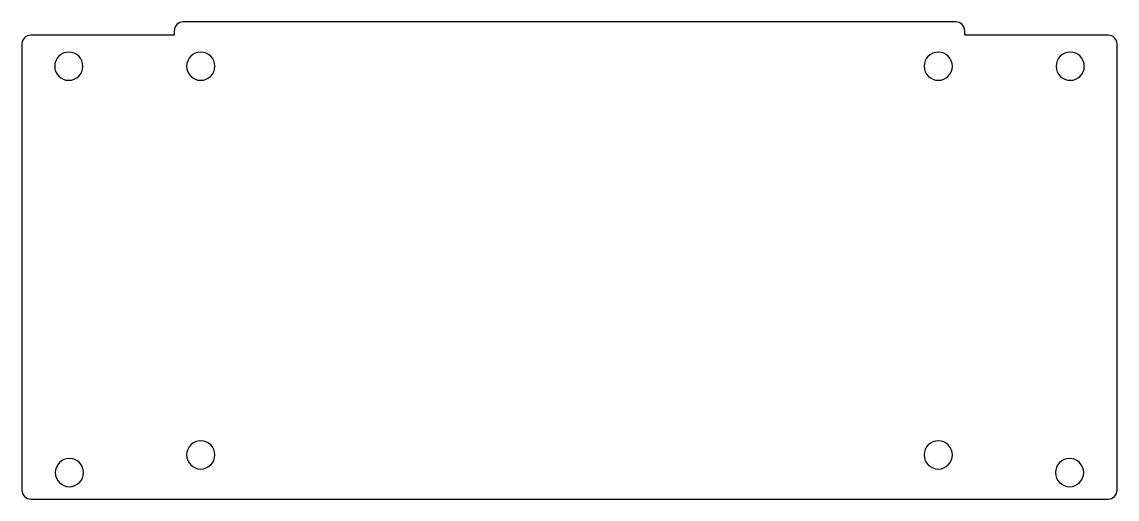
# Model space of a CAD drawing. Header units: millimetres. Extents: x -1 to 123, y 0 to 54.
import ezdxf

# ---------------------------------------------------------------- set-up
doc = ezdxf.new("R2010")
doc.units = ezdxf.units.MM

msp = doc.modelspace()

# ---------------------------------------------------------------- linework, layer by layer
at = {"layer": 'INTERIOR_PROFILES', "extrusion": (0, 0, -1)}
for centre in [(-4.31, 48.99), (-19.25, 48.99), (-102.75, 48.99), (-117.69, 48.99), (-19.25, 5), (-102.75, 5), (-4.38, 3), (-117.62, 3)]:
    msp.add_circle(centre, 1.6, dxfattribs=at)
at = {"layer": 'OUTER_PROFILES'}
msp.add_lwpolyline([(104.75, 54), (17.25, 54, 0.414214), (16.25, 53), (16.25, 52.5), (0, 52.5, 0.414214), (-1, 51.5), (-1, 1, 0.414214), (0, 0), (122, 0, 0.414214), (123, 1), (123, 51.5, 0.414214), (122, 52.5), (105.75, 52.5), (105.75, 53, 0.414214)], format="xyb", close=True, dxfattribs=at)

doc.saveas('drawing.dxf')
